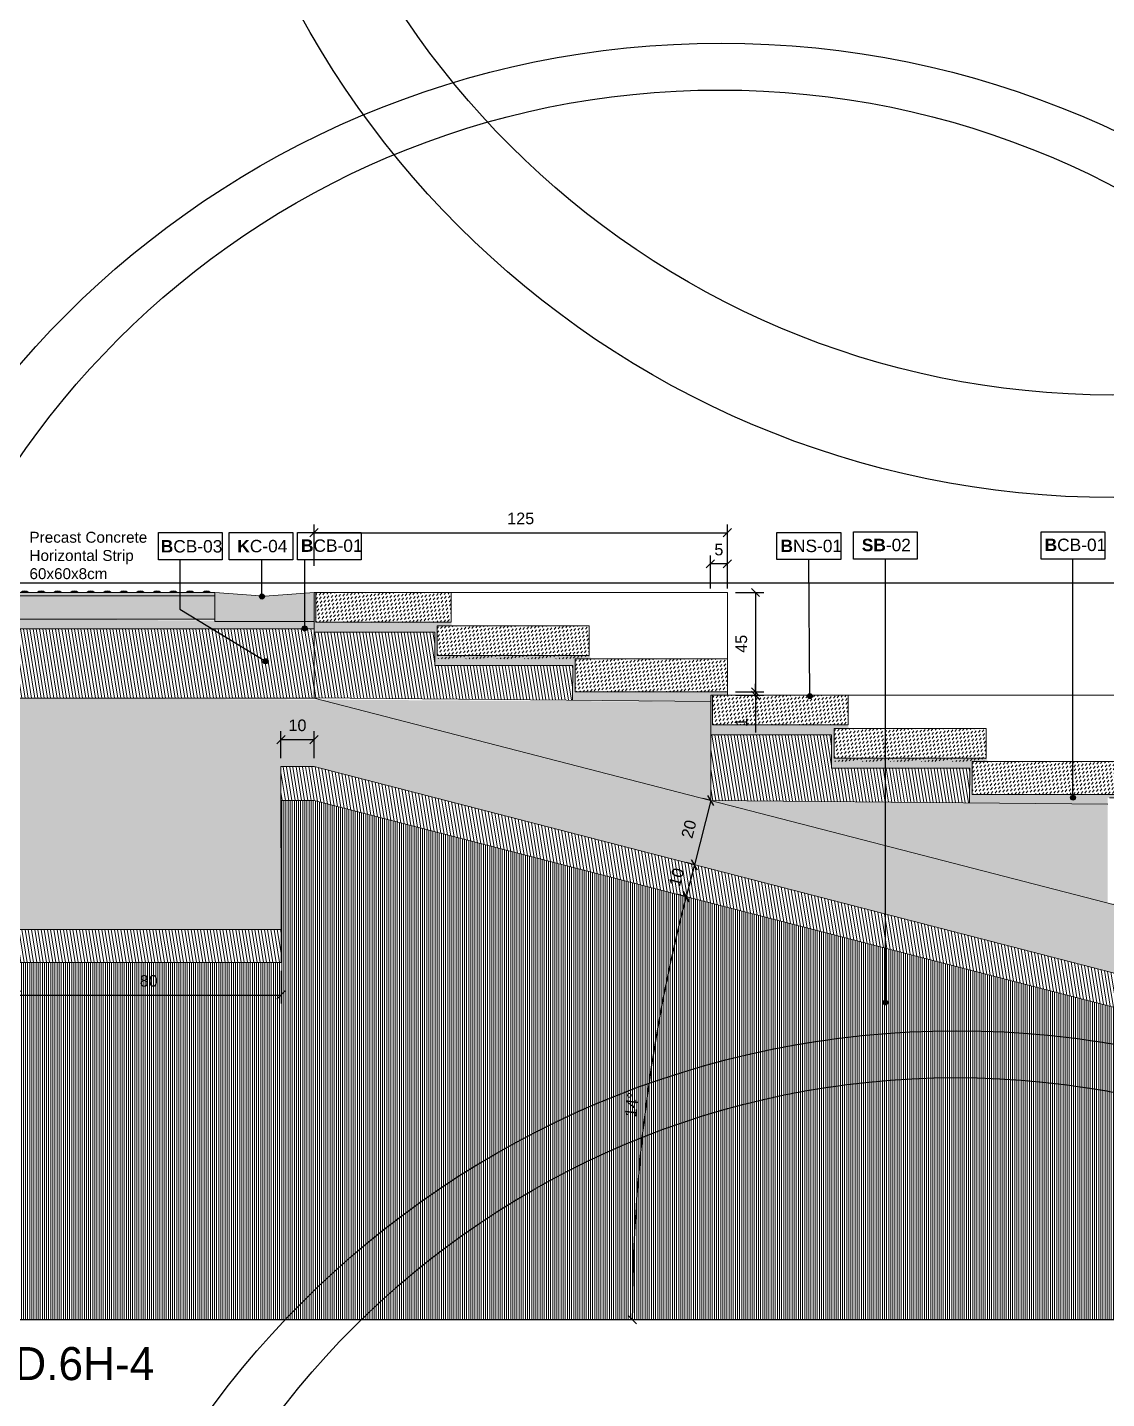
# Model space of a CAD drawing. Header units: metres. Extents: x -325 to 301, y -147 to 149.
# Drawn here: x 73.574 to 76.837, y 40.991 to 45.135 of the extents above; entities that cross this region are included whole.
import ezdxf

# ---------------------------------------------------------------- set-up
doc = ezdxf.new("R2010")
doc.units = ezdxf.units.M
doc.layers.get('Defpoints').update_dxf_attribs({"lineweight": 13})
for name, color, linetype, plot in [('-aux', 50, 'Continuous', False), ('-AUX_MON', 3, 'Continuous', False), ('-AUX_RIM', 2, 'Continuous', False), ('00-AUX', 50, 'Continuous', False)]:
    doc.layers.add(name, color=color, linetype=linetype, plot=plot)
for name, color, linetype, true_color in [('0-TX-1_25', 7, 'Continuous', 0x3f4f7f), ('3-TR-paviment fort', 7, 'Continuous', 0xd1d1d1), ('EIT_3 TR sorra', 7, 'Continuous', 0xd8ceb0)]:
    doc.layers.add(name, color=color, linetype=linetype, true_color=true_color)
doc.layers.add('03-TR-Paviment_08_Natural Stone Bleachers', color=7, linetype='Continuous', lineweight=5, true_color=0xafad9d)
doc.layers.add('3-TR tot_u', color=7, linetype='Continuous', lineweight=5, true_color=0x787878)
for name, color, linetype, lineweight in [('1-CM', 7, 'Continuous', 0), ('3-TR Formigó', 252, 'Continuous', 0), ('3-TR Seleccionat', 44, 'Continuous', 0)]:
    doc.layers.add(name, color=color, linetype=linetype, lineweight=lineweight)
doc.layers.add('A-KEYPLAN_HATCH', color=7, linetype='Continuous')
doc.layers.add('A_TEXT_2', color=7, linetype='Continuous')
doc.styles.get("Standard").update_dxf_attribs({"font": 'arial.ttf'})
doc.styles.add('x-llegenda materials$0$ENGRAVERS', font='TT0586M.TTF')
doc.dimstyles.new('ISO-25', dxfattribs={"dimtxt": 0.1, "dimasz": 0.1, "dimexe": 0.1, "dimexo": 0.1, "dimgap": 0.1, "dimtad": 1, "dimdec": 0, "dimlfac": 100, "dimzin": 9, "dimtxsty": 'Standard', "dimblk": 'OBLIQUE', "dimcen": 0.1, "dimadec": 0, "dimazin": 0, "dimtfac": 1, "dimtdec": 0, "dimtmove": 0, "dimatfit": 3, "dimldrblk": 'OBLIQUE', "dimfxl": 1, "dimarcsym": 0})

# ---------------------------------------------------------------- blocks, each defined once
blk = doc.blocks.new('hatch keyplan 2')
at = {"layer": 'A-KEYPLAN_HATCH'}
blk.add_lwpolyline([(0, 0.00548), (0.01287, 0.00548), (0.01287, 0), (0, 0)], close=True, dxfattribs=at)
blk = doc.blocks.new('hatch keyplan')
at = {"layer": 'A-KEYPLAN_HATCH'}
blk.add_blockref('hatch keyplan 2', (1.43058, 0.85215), dxfattribs=at)
blk = doc.blocks.new('SB-02')
at = {"layer": 'A-KEYPLAN_HATCH'}
blk.add_blockref('hatch keyplan', (-1.43058, -0.85215), dxfattribs=at)
at = {"layer": 'A_TEXT_2', "insert": (-0.0008, 0.00408), "char_height": 0.0025, "attachment_point": 1}
blk.add_mtext_dynamic_manual_height_columns('\\pi0.00249;{\\fArial|b1|i0|c0|p34;SB}-02', width=0.0145619, gutter_width=0.015, heights=[0], dxfattribs=at)
blk = doc.blocks.new('B-CB01')
at = {"layer": 'A-KEYPLAN_HATCH'}
blk.add_blockref('hatch keyplan', (-1.43058, -0.85215), dxfattribs=at)
at = {"layer": 'A_TEXT_2', "insert": (-0.0008, 0.00411), "char_height": 0.0025, "attachment_point": 1}
blk.add_mtext_dynamic_manual_height_columns('\\pi0.00152;{\\fArial|b1|i0|c0|p34;B}CB-01', width=0.0145619, gutter_width=0.015, heights=[0], dxfattribs=at)
blk = doc.blocks.new('_Oblique')
at = {"color": 0, "lineweight": -2}
blk.add_line((-0.5, -0.5), (0.5, 0.5), dxfattribs=at)
blk = doc.blocks.new('*D1781')
at = {"layer": '0-TX-1_25', "color": 0, "lineweight": -2, "transparency": 16777216}
for p, q in [((75.6388, 43.4389), (75.6388, 43.5389)), ((75.6901, 43.4394), (75.6901, 43.5389)), ((75.6901, 43.5139), (75.6388, 43.5139))]:
    blk.add_line(p, q, dxfattribs=at)
at = {"layer": 'Defpoints', "color": 0, "transparency": 16777216}
for p in [(75.6388, 43.5139), (75.6388, 43.4139), (75.6901, 43.4144)]:
    blk.add_point(p, dxfattribs=at)
at = {"layer": '0-TX-1_25', "color": 0, "lineweight": -2, "transparency": 16777216, "xscale": 0.025, "yscale": 0.025, "zscale": 0.025, "rotation": 180}
blk.add_blockref('_Oblique', (75.6388, 43.5139), dxfattribs=at)
at = {"layer": '0-TX-1_25', "color": 0, "lineweight": -2, "transparency": 16777216, "xscale": 0.025, "yscale": 0.025, "zscale": 0.025}
blk.add_blockref('_Oblique', (75.6901, 43.5139), dxfattribs=at)
at = {"layer": '0-TX-1_25', "color": 0, "transparency": 16777216, "insert": (75.6644, 43.5567), "char_height": 0.035, "attachment_point": 5}
blk.add_mtext('5', dxfattribs=at)
blk = doc.blocks.new('*D1784')
at = {"layer": '0-TX-1_25', "color": 0, "lineweight": -2, "transparency": 16777216}
for p, q in [((75.7151, 43.4272), (75.8001, 43.4272)), ((75.7751, 43.4272), (75.7751, 43.1168)), ((75.7151, 43.1168), (75.8001, 43.1168))]:
    blk.add_line(p, q, dxfattribs=at)
at = {"layer": 'Defpoints', "color": 0, "transparency": 16777216}
for p in [(75.6901, 43.4272), (75.6901, 43.1168), (75.7751, 43.1168)]:
    blk.add_point(p, dxfattribs=at)
at = {"layer": '0-TX-1_25', "color": 0, "lineweight": -2, "transparency": 16777216, "xscale": 0.025, "yscale": 0.025, "zscale": 0.025}
for p, rotation in [((75.7751, 43.4272), 90), ((75.7751, 43.1168), 270)]:
    blk.add_blockref('_Oblique', p, dxfattribs=dict(at, rotation=rotation))
at = {"layer": '0-TX-1_25', "color": 0, "transparency": 16777216, "insert": (75.7323, 43.272), "char_height": 0.035, "attachment_point": 5, "rotation": 90}
blk.add_mtext('45', dxfattribs=at)
blk = doc.blocks.new('*D1785')
at = {"layer": '0-TX-1_25', "color": 0, "lineweight": -2, "transparency": 16777216}
for p, q in [((75.7751, 43.1265), (75.7751, 43.1515)), ((75.7151, 43.1265), (75.8001, 43.1265)), ((75.7151, 43.1165), (75.8001, 43.1165)), ((75.7751, 43.1265), (75.7751, 43.1165)), ((75.7751, 43.1165), (75.7751, 43.0036))]:
    blk.add_line(p, q, dxfattribs=at)
at = {"layer": 'Defpoints', "color": 0, "transparency": 16777216}
for p in [(75.6901, 43.1265), (75.6901, 43.1165), (75.7751, 43.1165)]:
    blk.add_point(p, dxfattribs=at)
at = {"layer": '0-TX-1_25', "color": 0, "lineweight": -2, "transparency": 16777216, "xscale": 0.025, "yscale": 0.025, "zscale": 0.025}
for p, rotation in [((75.7751, 43.1265), 270), ((75.7751, 43.1165), 90)]:
    blk.add_blockref('_Oblique', p, dxfattribs=dict(at, rotation=rotation))
at = {"layer": '0-TX-1_25', "color": 0, "transparency": 16777216, "insert": (75.7325, 43.035), "char_height": 0.035, "attachment_point": 5, "rotation": 90}
blk.add_mtext('1', dxfattribs=at)
blk = doc.blocks.new('*D1782')
at = {"layer": '0-TX-1_25', "color": 0, "lineweight": -2, "transparency": 16777216}
for p, q in [((75.6402, 42.7982), (75.5902, 42.6043)), ((75.6402, 42.7982), (75.616, 42.8044)), ((75.5902, 42.6043), (75.5659, 42.6106))]:
    blk.add_line(p, q, dxfattribs=at)
at = {"layer": 'Defpoints', "color": 0, "transparency": 16777216}
for p in [(75.6402, 42.7982), (75.5902, 42.6043), (75.5902, 42.6043)]:
    blk.add_point(p, dxfattribs=at)
at = {"layer": '0-TX-1_25', "color": 0, "lineweight": -2, "transparency": 16777216, "xscale": 0.025, "yscale": 0.025, "zscale": 0.025}
for p, rotation in [((75.6402, 42.7982), 75.51320221537362), ((75.5902, 42.6043), 255.5132022153737)]:
    blk.add_blockref('_Oblique', p, dxfattribs=dict(at, rotation=rotation))
at = {"layer": '0-TX-1_25', "color": 0, "transparency": 16777216, "insert": (75.5737, 42.712), "char_height": 0.035, "attachment_point": 5, "rotation": 75.5132}
blk.add_mtext('20', dxfattribs=at)
blk = doc.blocks.new('B01')
at = {"layer": 'A-KEYPLAN_HATCH'}
blk.add_blockref('hatch keyplan', (-1.42958, -0.85215), dxfattribs=at)
at = {"layer": 'A_TEXT_2', "insert": (0.0002, 0.00402), "char_height": 0.0025, "attachment_point": 1}
blk.add_mtext_dynamic_manual_height_columns('\\pi0.00152;{\\fArial|b1|i0|c0|p34;B}NS-01', width=0.0145619, gutter_width=0.015, heights=[0], dxfattribs=at)
blk = doc.blocks.new('POINT')
at = {"layer": '0-TX-1_25'}
h = blk.add_hatch(dxfattribs=at)
h.set_pattern_fill('ANGLE', color=256)
h.set_pattern_definition([(0, (-83.747, -12.726), (0, 6.985), [5.08, -1.905]), (90, (-83.747, -12.726), (-6.985, 4e-16), [5.08, -1.905])])
edge = h.paths.add_edge_path()
edge.add_arc((0, 0), 0.0075, 0, 360)
h = blk.add_hatch(color=256, dxfattribs=at)
h.dxf.hatch_style = 1
edge = h.paths.add_edge_path()
edge.add_arc((0, 0), 0.0075, 0, 360)
blk.add_circle((0, 0), 0.0075, dxfattribs=at)
blk = doc.blocks.new('*D1783')
at = {"layer": '0-TX-1_25', "color": 0, "lineweight": -2, "transparency": 16777216}
for p, q in [((74.4402, 43.508), (74.4402, 43.633)), ((74.4402, 43.608), (75.6901, 43.608)), ((75.6901, 43.508), (75.6901, 43.633))]:
    blk.add_line(p, q, dxfattribs=at)
at = {"layer": 'Defpoints', "color": 0, "transparency": 16777216}
for p in [(75.6901, 43.608), (74.4402, 43.427), (75.6901, 43.4144)]:
    blk.add_point(p, dxfattribs=at)
at = {"layer": '0-TX-1_25', "color": 0, "lineweight": -2, "transparency": 16777216, "xscale": 0.025, "yscale": 0.025, "zscale": 0.025, "rotation": 180}
blk.add_blockref('_Oblique', (74.4402, 43.608), dxfattribs=at)
at = {"layer": '0-TX-1_25', "color": 0, "lineweight": -2, "transparency": 16777216, "xscale": 0.025, "yscale": 0.025, "zscale": 0.025}
blk.add_blockref('_Oblique', (75.6901, 43.608), dxfattribs=at)
at = {"layer": '0-TX-1_25', "color": 0, "transparency": 16777216, "insert": (75.0652, 43.6509), "char_height": 0.035, "attachment_point": 5}
blk.add_mtext('125', dxfattribs=at)
blk = doc.blocks.new('K03')
at = {"layer": 'A-KEYPLAN_HATCH'}
blk.add_blockref('hatch keyplan', (-1.43058, -0.85215), dxfattribs=at)
at = {"layer": 'A_TEXT_2', "insert": (-0.0008, 0.00402), "char_height": 0.0025, "attachment_point": 1}
blk.add_mtext_dynamic_manual_height_columns('\\pi0.00245;{\\fArial|b1|i0|c0|p34;K}C-04', width=0.0145619, gutter_width=0.015, heights=[0], dxfattribs=at)
blk = doc.blocks.new('B-CB03')
at = {"layer": 'A-KEYPLAN_HATCH'}
blk.add_blockref('hatch keyplan', (-1.43058, -0.85215), dxfattribs=at)
at = {"layer": 'A_TEXT_2', "insert": (-0.0008, 0.00398), "char_height": 0.0025, "attachment_point": 1}
blk.add_mtext_dynamic_manual_height_columns('\\pi0.00128;{\\fArial|b1|i0|c0|p34;B}CB-03', width=0.0145619, gutter_width=0.015, heights=[0], dxfattribs=at)
blk = doc.blocks.new('*U1805')
at = {"layer": '3-TR-paviment fort'}
blk.add_hatch(color=256, dxfattribs=at).paths.add_polyline_path([(0.025, 0), (0.05, 0, 0.4)])
blk.add_lwpolyline([(0.025, 0), (0.05, 0)])
blk.add_arc((0.0375, -0.013125), 0.018125, 46.397181, 133.602819)
blk = doc.blocks.new('*U1806')
at = {"color": 0, "linetype": 'ByBlock', "lineweight": -2, "transparency": 16777216}
for p in [(0, 0.08), (0.05, 0.08), (0.1, 0.08), (0.15, 0.08), (0.2, 0.08), (0.25, 0.08), (0.3, 0.08), (0.35, 0.08), (0.4, 0.08), (0.45, 0.08), (0.5, 0.08), (0.55, 0.08)]:
    blk.add_blockref('*U1805', p, dxfattribs=at)
blk = doc.blocks.new('Warning Surface 600x600x80')
at = {"layer": '3-TR-paviment fort'}
blk.add_hatch(color=256, dxfattribs=at).paths.add_polyline_path([(0, 0.08), (0.6, 0.08), (0.6, 0), (0.0002, 0.0006)])
blk.add_lwpolyline([(0, 0.08), (0.6, 0.08)])
at = {"layer": '1-CM'}
blk.add_lwpolyline([(0.6, 0.08), (0, 0.08), (0, 0), (0.6, 0)], close=True, dxfattribs=at)
blk.add_blockref('*U1806', (-0.0125, 0))
blk = doc.blocks.new('*D2961')
at = {"layer": '0-TX-1_25', "color": 0, "lineweight": -2, "transparency": 16777216}
for p, q in [((73.5402, 42.2853), (73.5402, 42.1853)), ((74.3404, 42.2835), (74.3404, 42.1853)), ((73.5402, 42.2103), (74.3404, 42.2103))]:
    blk.add_line(p, q, dxfattribs=at)
at = {"layer": 'Defpoints', "color": 0, "transparency": 16777216}
for p in [(73.5402, 42.3103), (74.3404, 42.3085), (74.3404, 42.2103)]:
    blk.add_point(p, dxfattribs=at)
at = {"layer": '0-TX-1_25', "color": 0, "lineweight": -2, "transparency": 16777216, "xscale": 0.025, "yscale": 0.025, "zscale": 0.025, "rotation": 180}
blk.add_blockref('_Oblique', (73.5402, 42.2103), dxfattribs=at)
at = {"layer": '0-TX-1_25', "color": 0, "lineweight": -2, "transparency": 16777216, "xscale": 0.025, "yscale": 0.025, "zscale": 0.025}
blk.add_blockref('_Oblique', (74.3404, 42.2103), dxfattribs=at)
at = {"layer": '0-TX-1_25', "color": 0, "transparency": 16777216, "insert": (73.9403, 42.2531), "char_height": 0.035, "attachment_point": 5}
blk.add_mtext('80', dxfattribs=at)
blk = doc.blocks.new('*D2962')
at = {"layer": '0-TX-1_25', "color": 0, "lineweight": -2, "transparency": 16777216}
for p, q in [((75.5902, 42.6043), (75.5659, 42.6106)), ((75.5902, 42.6043), (75.5652, 42.5077)), ((75.5652, 42.5077), (75.541, 42.514))]:
    blk.add_line(p, q, dxfattribs=at)
at = {"layer": 'Defpoints', "color": 0, "transparency": 16777216}
for p in [(75.5902, 42.6043), (75.5652, 42.5077), (75.5652, 42.5077)]:
    blk.add_point(p, dxfattribs=at)
at = {"layer": '0-TX-1_25', "color": 0, "lineweight": -2, "transparency": 16777216, "xscale": 0.025, "yscale": 0.025, "zscale": 0.025}
for p, rotation in [((75.5902, 42.6043), 75.51320221537266), ((75.5652, 42.5077), 255.5132022153726)]:
    blk.add_blockref('_Oblique', p, dxfattribs=dict(at, rotation=rotation))
at = {"layer": '0-TX-1_25', "color": 0, "transparency": 16777216, "insert": (75.5362, 42.5667), "char_height": 0.035, "attachment_point": 5, "rotation": 75.5132}
blk.add_mtext('10', dxfattribs=at)
blk = doc.blocks.new('*D2963')
at = {"layer": '0-TX-1_25', "color": 0, "lineweight": -2, "transparency": 16777216}
blk.add_arc((80.5151, 41.2288), 5.1125, 165.5132, 180, dxfattribs=at)
at = {"layer": 'Defpoints', "color": 0, "transparency": 16777216}
for p in [(74.4402, 42.7984), (75.4751, 42.0865), (77.8902, 41.907), (73.2402, 41.2288), (80.2402, 41.2288)]:
    blk.add_point(p, dxfattribs=at)
at = {"layer": '0-TX-1_25', "color": 0, "lineweight": -2, "transparency": 16777216, "xscale": 0.025, "yscale": 0.025, "zscale": 0.025}
for p, rotation in [((75.5652, 42.5077), 75.51320221537314), ((75.4026, 41.2288), 270.0000000125842)]:
    blk.add_blockref('_Oblique', p, dxfattribs=dict(at, rotation=rotation))
at = {"layer": '0-TX-1_25', "color": 0, "transparency": 16777216, "insert": (75.4012, 41.8788), "char_height": 0.035, "attachment_point": 5, "rotation": 82.7566}
blk.add_mtext('14°', dxfattribs=at)
blk = doc.blocks.new('*D2967')
at = {"layer": '0-TX-1_25', "color": 0, "lineweight": -2, "transparency": 16777216}
for p, q in [((74.3402, 42.9267), (74.3402, 43.0076)), ((74.3402, 42.9826), (74.4402, 42.9826)), ((74.4402, 42.9267), (74.4402, 43.0076))]:
    blk.add_line(p, q, dxfattribs=at)
at = {"layer": 'Defpoints', "color": 0, "transparency": 16777216}
for p in [(74.4402, 42.9826), (74.3402, 42.9017), (74.4402, 42.9017)]:
    blk.add_point(p, dxfattribs=at)
at = {"layer": '0-TX-1_25', "color": 0, "lineweight": -2, "transparency": 16777216, "xscale": 0.025, "yscale": 0.025, "zscale": 0.025, "rotation": 180}
blk.add_blockref('_Oblique', (74.3402, 42.9826), dxfattribs=at)
at = {"layer": '0-TX-1_25', "color": 0, "lineweight": -2, "transparency": 16777216, "xscale": 0.025, "yscale": 0.025, "zscale": 0.025}
blk.add_blockref('_Oblique', (74.4402, 42.9826), dxfattribs=at)
at = {"layer": '0-TX-1_25', "color": 0, "transparency": 16777216, "insert": (74.3902, 43.0255), "char_height": 0.035, "attachment_point": 5}
blk.add_mtext('10', dxfattribs=at)

msp = doc.modelspace()

# ---------------------------------------------------------------- hatches: boundary and pattern name
at = {"layer": '03-TR-Paviment_08_Natural Stone Bleachers'}
h = msp.add_hatch(dxfattribs=at)
h.set_pattern_fill('DASH', color=256, scale=0.002611, angle=232.4264, style=0, double=1)
h.set_pattern_definition([(232.4264096, (-79.3416755, -79.960208), (0.00151523477, -0.01162470696), [0.0082894435, -0.0082894435])])
h.paths.add_polyline_path([(74.4452, 43.4269), (74.4451, 43.337), (74.8552, 43.337), (74.8551, 43.4269)])
h = msp.add_hatch(dxfattribs=at)
h.set_pattern_fill('DASH', color=256, scale=0.002611, angle=232.4264, style=0, double=1)
h.set_pattern_definition([(232.4264096, (-78.974186, -80.060654), (0.00151523477, -0.01162470696), [0.0082894435, -0.0082894435])])
h.paths.add_polyline_path([(74.8126, 43.3265), (74.8126, 43.2265), (75.2726, 43.2265), (75.2725, 43.3265)])
h = msp.add_hatch(dxfattribs=at)
h.set_pattern_fill('DASH', color=256, scale=0.002611, angle=232.4264, style=0, double=1)
h.set_pattern_definition([(232.4264096, (-78.556686, -80.1606545), (0.00151523477, -0.01162470696), [0.0082894435, -0.0082894435])])
h.paths.add_polyline_path([(75.2301, 43.2265), (75.2301, 43.1265), (75.6901, 43.1265), (75.69, 43.2265)])
h = msp.add_hatch(dxfattribs=at)
h.set_pattern_fill('DASH', color=256, scale=0.002611, angle=232.4264, style=0, double=1)
h.set_pattern_definition([(232.4264096, (-78.141672, -80.270496), (0.00151523477, -0.01162470696), [0.0082894435, -0.0082894435])])
h.paths.add_polyline_path([(75.6452, 43.1166), (75.6451, 43.0268), (76.0552, 43.0268), (76.0551, 43.1166)])
h = msp.add_hatch(dxfattribs=at)
h.set_pattern_fill('DASH', color=256, scale=0.002611, angle=232.4264, style=0, double=1)
h.set_pattern_definition([(232.4264096, (-77.7741826, -80.370942), (0.00151523477, -0.01162470696), [0.0082894435, -0.0082894435])])
h.paths.add_polyline_path([(76.0126, 43.0162), (76.0126, 42.9162), (76.4726, 42.9162), (76.4725, 43.0162)])
h = msp.add_hatch(dxfattribs=at)
h.set_pattern_fill('DASH', color=256, scale=0.002611, angle=232.4264, style=0, double=1)
h.set_pattern_definition([(232.4264096, (-77.3566826, -80.470942), (0.00151523477, -0.01162470696), [0.0082894435, -0.0082894435])])
h.paths.add_polyline_path([(76.4301, 42.9162), (76.4301, 42.8162), (76.8901, 42.8162), (76.89, 42.9162)])
at = {"layer": '3-TR Formigó'}
h = msp.add_hatch(dxfattribs=at)
h.set_pattern_fill('ANSI31', color=256, scale=0.003, angle=234.1752)
h.set_pattern_definition([(279.175244, (-0.520861, -7.14637), (0.00940313, 0.0015188056), [])])
h.paths.add_polyline_path([(74.4402, 43.317), (73.5373, 43.3173), (73.5402, 43.1082), (74.4402, 43.1082)])
h = msp.add_hatch(dxfattribs=at)
h.set_pattern_fill('ANSI31', color=256, scale=0.003, angle=234.1752)
h.set_pattern_definition([(279.175244, (-2.399982, 0.970329), (0.00940313, 0.0015188056), [])])
h.paths.add_polyline_path([(74.4402, 43.307), (74.4402, 43.1085), (75.2219, 43.1017), (75.2227, 43.2065), (74.8052, 43.2065), (74.8052, 43.307)])
h = msp.add_hatch(dxfattribs=at)
h.set_pattern_fill('ANSI31', color=256, scale=0.003, angle=234.1752)
h.set_pattern_definition([(279.175244, (-1.199979, 0.660041), (0.00940313, 0.0015188056), [])])
h.paths.add_polyline_path([(75.6402, 42.9968), (75.6402, 42.7982), (76.4219, 42.7914), (76.4227, 42.8962), (76.0052, 42.8962), (76.0052, 42.9968)])
h = msp.add_hatch(dxfattribs=at)
h.set_pattern_fill('ANSI31', color=256, scale=0.003, angle=234.1752)
h.set_pattern_definition([(279.175244, (-134.868679, -1.071696), (0.00940313004, 0.0015188056), [])])
h.paths.add_polyline_path([(77.8902, 42.0103), (74.4402, 42.9017), (74.3403, 42.8985), (74.3403, 42.7985), (74.4402, 42.7984), (77.8902, 41.907)])
h = msp.add_hatch(dxfattribs=at)
h.set_pattern_fill('ANSI31', color=256, scale=0.003, angle=234.1752)
h.set_pattern_definition([(279.175244, (-135.668725, -1.561715), (0.00940313004, 0.0015188056), [])])
h.paths.add_polyline_path([(74.3404, 42.4085), (73.5402, 42.4085), (73.5402, 42.3085), (74.3404, 42.3085)])
at = {"layer": '3-TR Seleccionat'}
h = msp.add_hatch(dxfattribs=at)
h.set_pattern_fill('ANSI31', color=256, scale=0.002, angle=45)
h.set_pattern_definition([(90, (-0.1555296, -7.2182034), (-0.00635, 0), [])])
h.paths.add_polyline_path([(77.8902, 41.3266), (77.8902, 41.907), (74.4402, 42.7984), (74.3403, 42.7985), (74.3404, 42.3085), (73.5402, 42.3085), (73.5402, 42.9271), (73.2419, 42.927), (73.2402, 41.2288), (80.2402, 41.2288), (80.2402, 42.1273), (78.3892, 42.1273), (78.3913, 41.3281)])
at = {"layer": '3-TR tot_u'}
h = msp.add_hatch(dxfattribs=at)
h.set_pattern_fill('AR-CONC', color=256, scale=9e-05, angle=89.1201)
h.set_pattern_definition([(139.120136, (-9.733675, 22.191195), (0.0016861337, 0.0163726586), [0.0017145, -0.0188595]), (84.120136, (-9.733675, 22.191195), (-0.0172417962, -0.002907487), [0.0013716, -0.0150876526]), (189.57158, (-9.733535, 22.192559), (-0.0155556617, 0.0134651714), [0.0014571008, -0.016028122]), (135.304336, (-9.738247, 22.191265), (0.0041580035, 0.024336133), [0.00257175, -0.02828925]), (185.755694, (-9.7379, 22.193293), (-0.021937625, 0.021705804), [0.002185652, -0.024042205]), (80.304287, (-9.738247, 22.191265), (-0.021937625, 0.021705804), [0.002057397, -0.022631376]), (110.120136, (-9.737069, 22.193533), (0.0094123187, 0.0135023525), [0.0017145, -0.0188595]), (55.120136, (-9.737069, 22.193533), (-0.01648955, 0.0058160805), [0.0013716, -0.0150876]), (160.57158, (-9.736285, 22.194658), (-0.0070772314, 0.019318433), [0.0014571008, -0.0160280944]), (126.620136, (-9.7336754, 22.1911946), (-0.00760478767, 0.00039479935), [0, -0.01490472, 0, -0.0153162, 0, -0.01514475]), (96.620136, (-9.733675, 22.191195), (-0.0089228417, 0.0061515134), [0, -0.00873252, 0, -0.01456182, 0, -0.00577215]), (56.620136, (-9.7337537, 22.1860975), (0.0007029168, 0.0121937974), [0, -0.005715, 0, -0.0178308, 0, -0.0236601]), (46.620136, (-9.733789, 22.183812), (-0.002083395, 0.0133651946), [0, -0.0074295, 0, -0.01184148, 0, -0.0168021])])
h.paths.add_polyline_path([(74.4402, 43.317), (74.442, 43.3397), (73.5402, 43.347), (73.5402, 43.317)])
h = msp.add_hatch(dxfattribs=at)
h.set_pattern_fill('AR-CONC', color=256, scale=0.00025, angle=90.2657)
h.set_pattern_definition([(75.8232515, (-654.87838, 134.135865), (0.0427337736, 0.0162528873), [0.0047625, -0.0523875]), (20.8232515, (-654.87838, 134.135865), (-0.0287369414, 0.039156599), [0.00381, -0.041910146]), (126.274696, (-654.87482, 134.13722), (0.013996833, 0.0554094846), [0.0040475022, -0.0445225611]), (72.0074515, (-654.883914, 134.147296), (0.0655807845, 0.0200592483), [0.00714375, -0.07858125]), (122.458809, (-654.87845, 134.14897), (0.0264798784, 0.0815327644), [0.006071256, -0.066783902]), (17.007403, (-654.883914, 134.147296), (0.0264798784, 0.0815327644), [0.005714992, -0.062864933]), (46.8232515, (-654.876815, 134.147204), (0.0452552119, -0.0065026301), [0.0047625, -0.0523875]), (351.8232515, (-654.876815, 134.147204), (-0.0061502535, 0.04817902), [0.00381, -0.04191]), (97.2746965, (-654.873044, 134.146663), (0.0391049582, 0.0416763902), [0.0040475022, -0.0445224844]), (63.3232515, (-654.878382, 134.135865), (-0.00851292277, 0.01936423314), [0, -0.041402, 0, -0.042545, 0, -0.04206875]), (33.3232515, (-654.878382, 134.135865), (0.0041272223, 0.02982078915), [0, -0.024257, 0, -0.0404495, 0, -0.01603375]), (353.3232515, (-654.891128, 134.129696), (0.031136555, 0.0134765238), [0, -0.015875, 0, -0.04953, 0, -0.0657225]), (343.3232515, (-654.896844, 134.12693), (0.030565405, 0.0218529991), [0, -0.0206375, 0, -0.032893, 0, -0.0466725])])
h.paths.add_polyline_path([(74.4402, 42.9017), (77.8902, 42.0103), (77.8902, 41.4273), (78.3902, 41.4273), (78.3902, 42.1273), (78.0902, 42.1281), (78.0902, 42.4773), (77.6219, 42.4809), (76.8402, 42.4881), (76.8402, 42.6867), (76.8401, 42.7873), (75.6401, 42.7987), (75.6429, 43.0967), (73.5402, 43.1082), (73.5402, 42.4082), (74.3404, 42.4081), (74.3404, 42.9017)])
at = {"layer": '3-TR-paviment fort'}
msp.add_hatch(color=256, dxfattribs=at).paths.add_polyline_path([(74.4402, 43.427), (74.4402, 43.3397), (74.1402, 43.3398), (74.1402, 43.427), (74.291, 43.4159)])
at = {"layer": 'EIT_3 TR sorra'}
h = msp.add_hatch(dxfattribs=at)
h.set_pattern_fill('ANSI36', color=256, scale=0.002552, angle=-1.141, style=0, double=1)
h.set_pattern_definition([(43.85896, (71.8529, 47.179696), (0.004609074, 0.015664162), [0.020252618, -0.004050524, 0, -0.004050524])])
h.paths.add_polyline_path([(75.2301, 43.1265), (75.2301, 43.2265), (75.278, 43.2265), (75.2726, 43.2365), (75.2301, 43.2365), (74.8126, 43.2365), (74.8126, 43.3265), (74.857, 43.3265), (74.8552, 43.337), (74.8126, 43.337), (74.4452, 43.337), (74.4452, 43.4269), (74.4402, 43.427), (74.4402, 43.307), (74.8052, 43.307), (74.8052, 43.2065), (75.2226, 43.2069), (75.2218, 43.1017), (75.6402, 43.0977), (75.6402, 43.1172), (75.6901, 43.117), (75.6901, 43.1265)])
h = msp.add_hatch(dxfattribs=at)
h.set_pattern_fill('ANSI36', color=256, scale=0.002552, angle=-1.141, style=0, double=1)
h.set_pattern_definition([(43.85896, (73.052903, 46.8694085), (0.004609074, 0.015664162), [0.020252618, -0.004050524, 0, -0.004050524])])
h.paths.add_polyline_path([(76.4301, 42.8162), (76.4301, 42.9162), (76.478, 42.9162), (76.4726, 42.9262), (76.4301, 42.9262), (76.0126, 42.9262), (76.0126, 43.0162), (76.057, 43.0162), (76.0552, 43.0268), (76.0126, 43.0268), (75.6452, 43.0268), (75.6452, 43.1166), (75.6402, 43.1167), (75.6402, 42.9968), (76.0052, 42.9968), (76.0052, 42.8962), (76.4227, 42.8966), (76.4218, 42.7914), (76.8402, 42.7874), (76.8402, 42.8069), (76.8901, 42.8067), (76.8901, 42.8162)])

# ---------------------------------------------------------------- linework, layer by layer
at = {"layer": '-aux'}
msp.add_lwpolyline([(12.2345, 43.4567), (142.2345, 43.4567)], dxfattribs=at)
at = {"layer": '-AUX_MON'}
for centre, radius in [((76.8569, 46.5135), 2.7993), ((76.8531, 46.5976), 2.5735), ((76.3843, 39.3031), 2.7993), ((76.3804, 39.3872), 2.5735)]:
    msp.add_circle(centre, radius, dxfattribs=at)
at = {"layer": '-AUX_RIM'}
for centre, radius in [((75.671, 42.2884), 2.7993), ((75.6672, 42.3725), 2.5735)]:
    msp.add_circle(centre, radius, dxfattribs=at)
at = {"layer": '0-TX-1_25'}
for points in [[(74.0341, 43.5259), (74.0341, 43.3771), (74.2938, 43.2193)], [(74.2828, 43.4149), (74.2828, 43.5259)], [(74.412, 43.3187), (74.412, 43.5259)], [(75.9392, 43.1139), (75.9363, 43.5265)], [(76.1677, 42.188), (76.1677, 43.5277)], [(76.735, 42.8069), (76.735, 43.5277)]]:
    msp.add_lwpolyline(points, dxfattribs=at)
at = {"layer": '00-AUX'}
msp.add_lwpolyline([(80.2402, 41.2288), (73.2402, 41.2288)], dxfattribs=at)
at = {"layer": '1-CM'}
for points in [[(74.1402, 43.4268), (73.2402, 43.427)], [(74.1402, 43.4168), (73.2402, 43.417)], [(74.1402, 43.427), (74.291, 43.4159), (74.4402, 43.427)], [(75.6452, 43.117), (75.6901, 43.117), (75.69, 43.4272), (74.4402, 43.4272), (74.4402, 43.1085), (75.6402, 43.0977), (75.6402, 43.0977)], [(73.5402, 43.317), (74.4402, 43.317)], [(74.1402, 43.3398), (74.4402, 43.3397)], [(74.4402, 43.307), (74.8052, 43.307), (74.8052, 43.2065), (75.2227, 43.2065)], [(75.2227, 43.2065), (75.2218, 43.1014)], [(73.5402, 43.1085), (73.5402, 42.4085), (74.3404, 42.4085), (74.3402, 42.9017), (74.4402, 42.9017), (75.7685, 42.5585)], [(74.4402, 43.1082), (73.8402, 43.1082), (73.5402, 43.1082), (73.5402, 42.4082), (74.3402, 42.4085)], [(76.8452, 42.8067), (76.8901, 42.8067), (76.89, 43.1169), (75.6402, 43.1169), (75.6402, 42.7982), (76.8402, 42.7874), (76.8402, 42.7874)], [(75.6402, 42.9968), (76.0052, 42.9968), (76.0052, 42.8962), (76.4227, 42.8962)], [(74.3404, 42.4085), (74.3402, 42.9017), (74.4402, 42.9017), (75.7685, 42.5585)], [(76.4227, 42.8962), (76.4218, 42.7911)], [(74.3403, 42.7985), (74.4402, 42.7984), (77.8902, 41.907)], [(77.0902, 42.217), (75.7685, 42.5585)], [(73.5402, 42.4085), (73.5402, 42.3085), (74.3404, 42.3085), (74.3404, 42.4085)]]:
    msp.add_lwpolyline(points, dxfattribs=at)
for points in [[(74.4402, 43.427), (74.4402, 43.3397), (74.1402, 43.3398), (74.1402, 43.427), (74.291, 43.4159)], [(74.8552, 43.337), (74.8552, 43.427), (74.4452, 43.427), (74.4452, 43.337)], [(75.2726, 43.2365), (75.2726, 43.3265), (74.8126, 43.3265), (74.8126, 43.2365)], [(75.6901, 43.1265), (75.6901, 43.2265), (75.2301, 43.2265), (75.2301, 43.1265)], [(76.0552, 43.0268), (76.0552, 43.1168), (75.6452, 43.1168), (75.6452, 43.0268)], [(76.4726, 42.9262), (76.4726, 43.0162), (76.0126, 43.0162), (76.0126, 42.9262)], [(76.8901, 42.8162), (76.8901, 42.9162), (76.4301, 42.9162), (76.4301, 42.8162)]]:
    msp.add_lwpolyline(points, close=True, dxfattribs=at)
at = {"layer": '1-CM', "color": 251, "true_color": 0x636466}
msp.add_lwpolyline([(74.4402, 43.1082), (78.0902, 42.1652)], dxfattribs=at)

# ---------------------------------------------------------------- block references
at = {"color": 244, "true_color": 0x991b1e, "xscale": 14.99999999999007, "yscale": 14.99999999999007, "zscale": 14.99999999999007}
msp.add_blockref('K03', (74.1836, 43.5259), dxfattribs=at)
at = {"layer": '0-TX-1_25', "xscale": 15, "yscale": 15, "zscale": 15}
for name, p in [('B-CB03', (73.9696, 43.5259)), ('B-CB01', (74.39, 43.5259)), ('SB-02', (76.0711, 43.5283)), ('B-CB01', (76.6385, 43.5283))]:
    msp.add_blockref(name, p, dxfattribs=at)
at = {"layer": '0-TX-1_25'}
for p in [(74.2828, 43.4149), (74.412, 43.3187), (74.2938, 43.2193), (75.9392, 43.1139), (76.735, 42.8069), (76.1677, 42.188)]:
    msp.add_blockref('POINT', p, dxfattribs=at)
at = {"layer": '1-CM'}
msp.add_blockref('Warning Surface 600x600x80', (73.5402, 43.347), dxfattribs=at)
at = {"layer": 'A-KEYPLAN_HATCH', "xscale": 15.00000000000138, "yscale": 15.00000000000138, "zscale": 15.00000000000138}
msp.add_blockref('B01', (75.8248, 43.5265), dxfattribs=at)

# ---------------------------------------------------------------- texts
at = {"layer": '-aux', "insert": (73.9574, 41.1463), "char_height": 0.1, "width": 19.210099, "attachment_point": 3, "style": 'x-llegenda materials$0$ENGRAVERS'}
msp.add_mtext('PD.6H-4', dxfattribs=at)
at = {"layer": '0-TX-1_25', "insert": (73.5799, 43.6106), "char_height": 0.033, "attachment_point": 1}
msp.add_mtext_dynamic_manual_height_columns('Precast Concrete Horizontal Strip 60x60x8cm', width=0.514074, gutter_width=12.5, heights=[0], dxfattribs=at)

# ---------------------------------------------------------------- dimensions: what is measured, and where the dimension line sits
at = {"layer": '0-TX-1_25'}
for base, p1, p2, picture, middle in [((75.6901, 43.608), (74.4402, 43.427), (75.6901, 43.4144), '*D1783', (75.0652, 43.6509)), ((74.4402, 42.9826), (74.3402, 42.9017), (74.4402, 42.9017), '*D2967', (74.3902, 43.0255)), ((74.3404, 42.2103), (73.5402, 42.3103), (74.3404, 42.3085), '*D2961', (73.9403, 42.2531))]:
    dim = msp.add_linear_dim(base=base, p1=p1, p2=p2, dimstyle='ISO-25', override={"dimtxt": 0.035, "dimasz": 0.025, "dimexe": 0.025, "dimexo": 0.025, "dimgap": 0.025, "dimblk1": 'Oblique', "dimblk2": 'Oblique', "dimsah": 1, "dimfxl": 0.1, "dimfxlon": 1, "dimarcsym": 1}, dxfattribs=at)
    dim.commit()
    dim.dimension.update_dxf_attribs({"geometry": picture, "text_midpoint": middle})
dim = msp.add_linear_dim(base=(75.6388, 43.5139), p1=(75.6901, 43.4144), p2=(75.6388, 43.4139), dimstyle='ISO-25', override={"dimtxt": 0.035, "dimasz": 0.025, "dimexe": 0.025, "dimexo": 0.025, "dimgap": 0.025, "dimblk1": 'Oblique', "dimblk2": 'Oblique', "dimsah": 1, "dimfxl": 0.1, "dimfxlon": 1, "dimarcsym": 1}, dxfattribs=at)
dim.commit()
dim.dimension.update_dxf_attribs({"geometry": '*D1781', "text_midpoint": (75.6644, 43.5139), "dimtype": 160})
dim = msp.add_linear_dim(base=(75.7751, 43.1168), p1=(75.6901, 43.4272), p2=(75.6901, 43.1168), angle=90, text='45', dimstyle='ISO-25', override={"dimtxt": 0.035, "dimasz": 0.025, "dimexe": 0.025, "dimexo": 0.025, "dimgap": 0.025, "dimblk1": 'Oblique', "dimblk2": 'Oblique', "dimsah": 1, "dimfxl": 0.1, "dimfxlon": 1, "dimarcsym": 1}, dxfattribs=at)
dim.commit()
dim.dimension.update_dxf_attribs({"geometry": '*D1784', "text_midpoint": (75.7323, 43.272)})
dim = msp.add_linear_dim(base=(75.7751, 43.1165), p1=(75.6901, 43.1265), p2=(75.6901, 43.1165), angle=90, dimstyle='ISO-25', override={"dimtxt": 0.035, "dimasz": 0.025, "dimexe": 0.025, "dimexo": 0.025, "dimgap": 0.025, "dimblk1": 'Oblique', "dimblk2": 'Oblique', "dimsah": 1, "dimfxl": 0.1, "dimfxlon": 1, "dimarcsym": 1}, dxfattribs=at)
dim.commit()
dim.dimension.update_dxf_attribs({"geometry": '*D1785', "text_midpoint": (75.7751, 43.035), "dimtype": 160})
dim = msp.add_angular_dim_2l(base=(75.4751, 42.0865), line1=((80.2402, 41.2288), (73.2402, 41.2288)), line2=((74.4402, 42.7984), (77.8902, 41.907)), dimstyle='ISO-25', override={"dimtxt": 0.035, "dimasz": 0.025, "dimexe": 0.025, "dimexo": 0.025, "dimgap": 0.025, "dimblk1": 'Oblique', "dimblk2": 'Oblique', "dimsah": 1, "dimfxl": 0.1, "dimfxlon": 1, "dimarcsym": 1}, dxfattribs=at)
dim.commit()
dim.dimension.update_dxf_attribs({"geometry": '*D2963', "text_midpoint": (75.4012, 41.8788)})
for p1, p2, picture, middle in [((75.6402, 42.7982), (75.5902, 42.6043), '*D1782', (75.5737, 42.712)), ((75.5902, 42.6043), (75.5652, 42.5077), '*D2962', (75.5362, 42.5667))]:
    dim = msp.add_aligned_dim(p1=p1, p2=p2, distance=0, dimstyle='ISO-25', override={"dimtxt": 0.035, "dimasz": 0.025, "dimexe": 0.025, "dimexo": 0.025, "dimgap": 0.025, "dimblk1": 'Oblique', "dimblk2": 'Oblique', "dimsah": 1, "dimfxl": 0.1, "dimfxlon": 1, "dimarcsym": 1}, dxfattribs=at)
    dim.commit()
    dim.dimension.update_dxf_attribs({"geometry": picture, "text_midpoint": middle})

doc.saveas('drawing.dxf')
